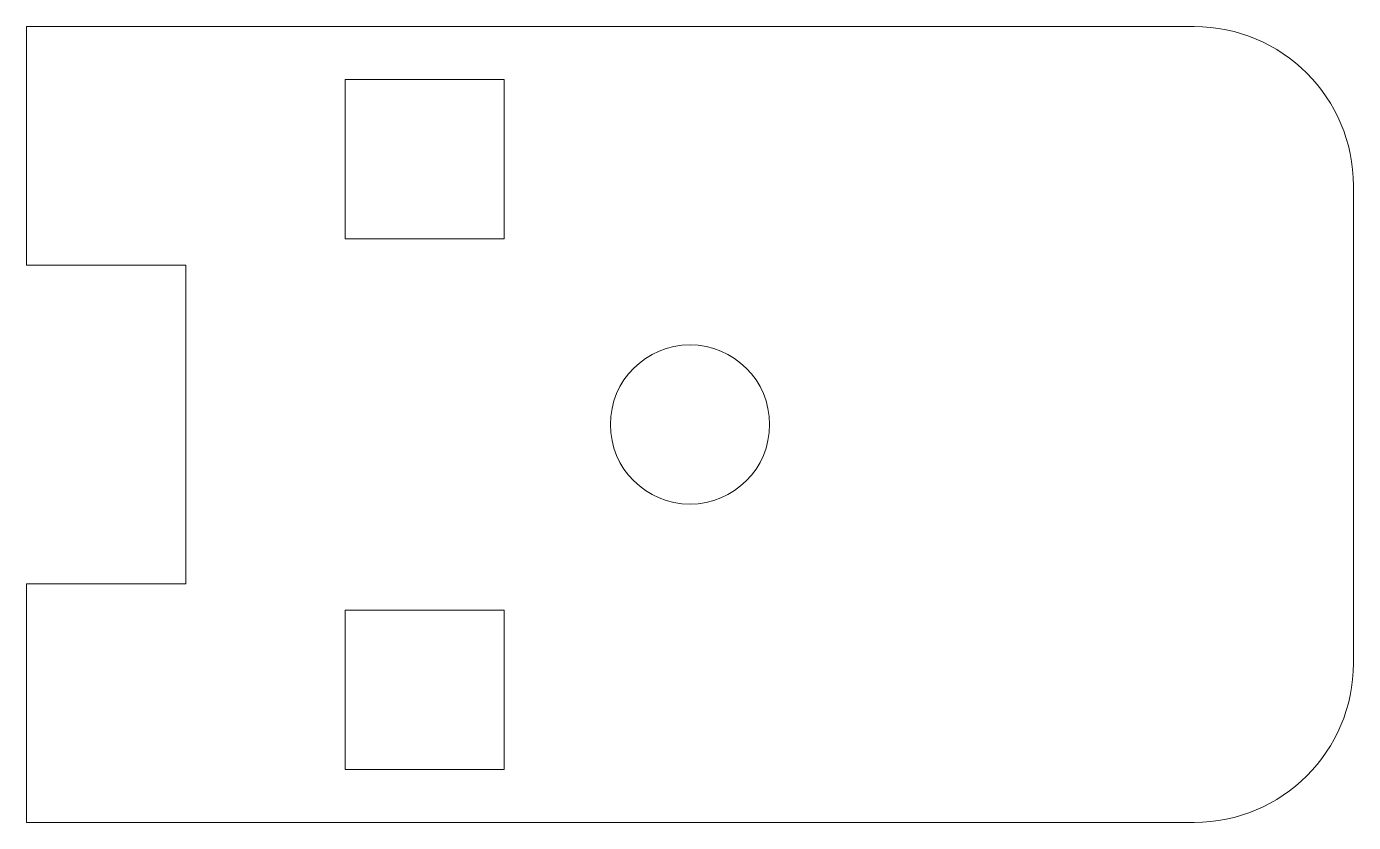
# Model space of a CAD drawing. Header units: millimetres. Extents: x -12.5 to 12.5, y -7.5 to 7.5.
import ezdxf

# ---------------------------------------------------------------- set-up
doc = ezdxf.new("R2010")
doc.units = ezdxf.units.MM

msp = doc.modelspace()

# ---------------------------------------------------------------- linework, layer by layer
at = {"color": 7, "linetype": 'Continuous', "lineweight": 15}
for p, q in [((9.5, 7.5), (-12.5, 7.5)), ((-12.5, 7.5), (-12.5, 3)), ((-3.5, 6.5), (-6.5, 6.5)), ((-6.5, 6.5), (-6.5, 3.5)), ((-3.5, 3.5), (-3.5, 6.5)), ((12.5, -4.5), (12.5, 4.5)), ((-6.5, 3.5), (-3.5, 3.5)), ((-12.5, 3), (-9.5, 3)), ((-9.5, 3), (-9.5, -3)), ((-9.5, -3), (-12.5, -3)), ((-12.5, -3), (-12.5, -7.5)), ((-3.5, -3.5), (-6.5, -3.5)), ((-6.5, -3.5), (-6.5, -6.5)), ((-3.5, -6.5), (-3.5, -3.5)), ((-6.5, -6.5), (-3.5, -6.5)), ((-12.5, -7.5), (9.5, -7.5))]:
    msp.add_line(p, q, dxfattribs=at)
msp.add_circle((0, 0), 1.5, dxfattribs=at)
for centre, start, end in [((9.5, 4.5), 0, 90), ((9.5, -4.5), 270, 0)]:
    msp.add_arc(centre, 3, start, end, dxfattribs=at)

doc.saveas('drawing.dxf')
